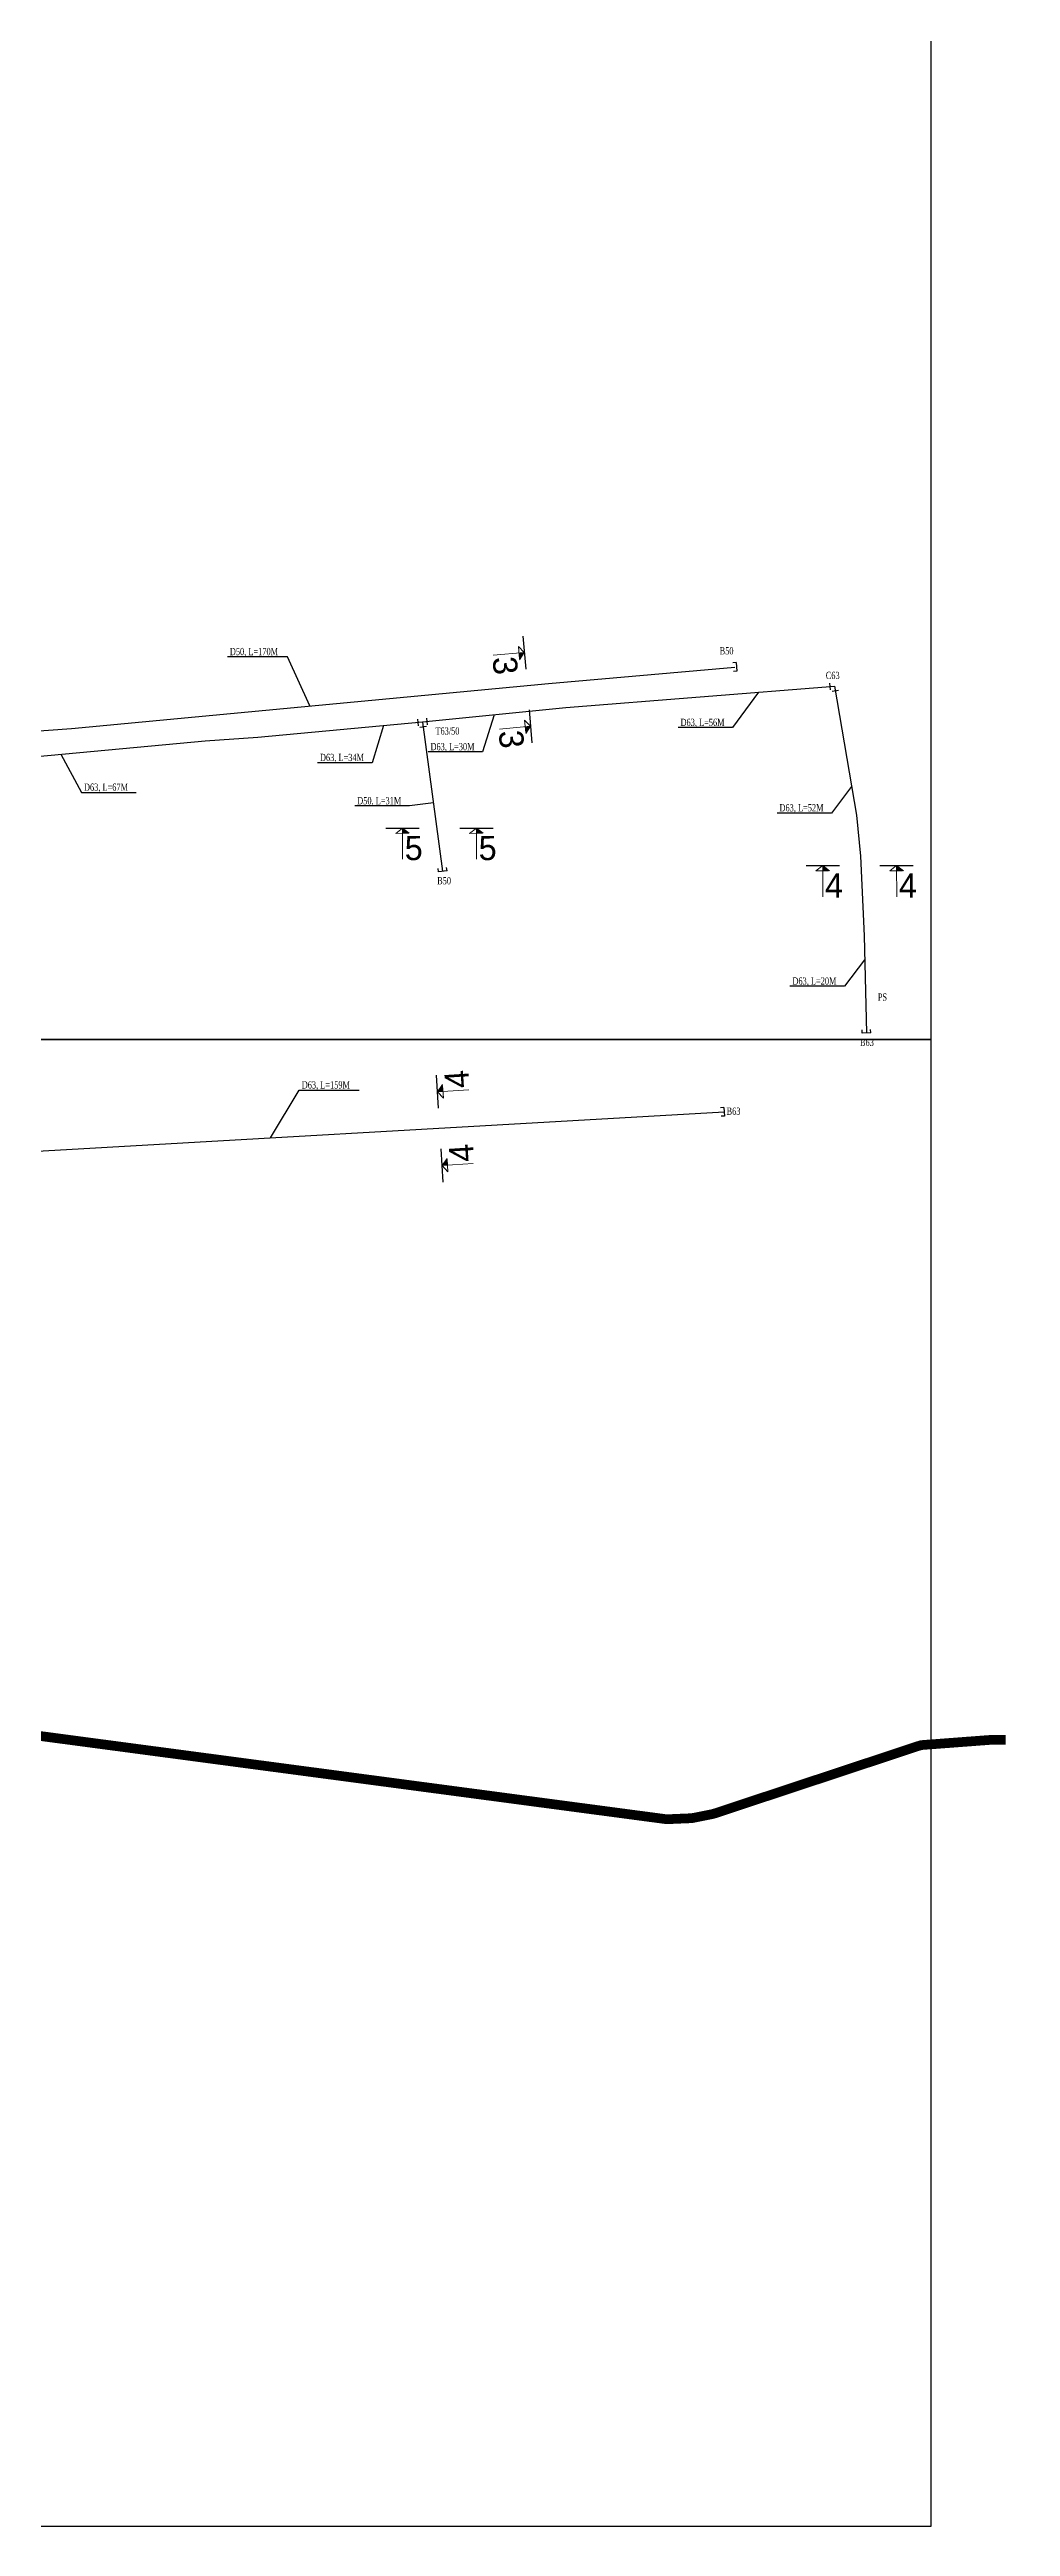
# Model space of a CAD drawing. Extents: x 549410 to 552487, y 2340860 to 2344743.
# Drawn here: x 552289 to 552487, y 2340860 to 2341371 of the extents above; entities that cross this region are included whole.
import ezdxf
from ezdxf.enums import TextEntityAlignment as Align

# ---------------------------------------------------------------- set-up
doc = ezdxf.new("R2010")
doc.units = 0
doc.header["$MEASUREMENT"] = 0
doc.linetypes.add('DASHED', pattern=[0.75, 0.5, -0.25])
for name, color, linetype in [('225', 5, 'DASHED'), ('50', 2, 'Continuous'), ('63', 1, 'Continuous'), ('Text D-L', 7, 'Continuous'), ('Text phu kien', 2, 'Continuous')]:
    doc.layers.add(name, color=color, linetype=linetype)
doc.layers.add('MC', color=7, linetype='Continuous', lineweight=13)
doc.styles.add('HH', font='VHHELS.TTF')
doc.styles.add('Text', font='vntimeh.shx', dxfattribs={"width": 0.75, "bigfont": 'vn.shx'})

# ---------------------------------------------------------------- blocks, each defined once
blk = doc.blocks.new('pt')
at = {"color": 3, "linetype": 'Continuous'}
blk.add_line((0.96, -0.69), (0.96, 0.69), dxfattribs=at)
blk = doc.blocks.new('bit')
at = {"color": 3, "linetype": 'Continuous'}
for points in [[(-0.3, -0.88), (-0.3, 0.88)], [(-0.3, 0.88), (0.39, 0.88)], [(-0.3, -0.88), (0.39, -0.88)]]:
    blk.add_lwpolyline(points, dxfattribs=at)
blk = doc.blocks.new('Mc3-3')
at = {"layer": 'MC'}
for points in [[(-6.69, -0.88), (-8.09, 0.22), (-8.09, -0.88)], [(8.55, -0.88), (7.15, 0.22), (7.15, -0.88)]]:
    blk.add_hatch(color=256, dxfattribs=at).paths.add_polyline_path(points)
at = {"layer": '63'}
for points in [[(-11.53, 0.22), (-4.66, 0.22)], [(3.72, 0.22), (10.59, 0.22)]]:
    blk.add_lwpolyline(points, dxfattribs=at)
at = {"layer": 'MC'}
for p, q in [((-8.09, 0.22), (-9.49, -0.89)), ((-8.09, 0.22), (-8.08, -6.22)), ((-8.09, 0.22), (-6.69, -0.88)), ((7.15, 0.22), (5.76, -0.89)), ((7.15, 0.22), (7.17, -6.22)), ((7.15, 0.22), (8.55, -0.88)), ((-9.49, -0.89), (-6.88, -0.88)), ((5.76, -0.89), (8.36, -0.88))]:
    blk.add_line(p, q, dxfattribs=at)
at = {"style": 'HH'}
for p in [(-7.62, -6.41), (7.62, -6.41)]:
    blk.add_text('3', height=5, rotation=0.112, dxfattribs=at).set_placement(p)
blk = doc.blocks.new('Mc4-4')
at = {"layer": 'MC'}
for points in [[(-6.73, -0.75), (-8.13, 0.34), (-8.12, -0.76)], [(8.52, -0.75), (7.12, 0.34), (7.12, -0.76)]]:
    blk.add_hatch(color=256, dxfattribs=at).paths.add_polyline_path(points)
at = {"layer": '63'}
for points in [[(-11.56, 0.34), (-4.69, 0.34)], [(3.68, 0.34), (10.55, 0.34)]]:
    blk.add_lwpolyline(points, dxfattribs=at)
at = {"layer": 'MC'}
for p, q in [((-8.13, 0.34), (-9.52, -0.76)), ((-8.13, 0.34), (-8.11, -6.1)), ((-8.13, 0.34), (-6.73, -0.75)), ((7.12, 0.34), (5.72, -0.76)), ((7.12, 0.34), (7.13, -6.1)), ((7.12, 0.34), (8.52, -0.75)), ((-9.52, -0.76), (-6.92, -0.75)), ((5.72, -0.76), (8.32, -0.75))]:
    blk.add_line(p, q, dxfattribs=at)
at = {"style": 'HH'}
for p in [(-7.66, -6.28), (7.58, -6.28)]:
    blk.add_text('4', height=5, rotation=0.112, dxfattribs=at).set_placement(p)
blk = doc.blocks.new('Mc5-5')
at = {"layer": 'MC'}
for points in [[(-6.77, -0.84), (-8.17, 0.25), (-8.17, -0.85)], [(8.47, -0.84), (7.07, 0.25), (7.07, -0.85)]]:
    blk.add_hatch(color=256, dxfattribs=at).paths.add_polyline_path(points)
at = {"layer": '63'}
for points in [[(-11.61, 0.25), (-4.74, 0.25)], [(3.64, 0.25), (10.51, 0.25)]]:
    blk.add_lwpolyline(points, dxfattribs=at)
at = {"layer": 'MC'}
for p, q in [((-8.17, 0.25), (-9.57, -0.85)), ((-8.17, 0.25), (-8.16, -6.19)), ((-8.17, 0.25), (-6.77, -0.84)), ((7.07, 0.25), (5.68, -0.85)), ((7.07, 0.25), (7.08, -6.19)), ((7.07, 0.25), (8.47, -0.84)), ((-9.57, -0.85), (-6.96, -0.84)), ((5.68, -0.85), (8.28, -0.84))]:
    blk.add_line(p, q, dxfattribs=at)
at = {"style": 'HH'}
for p in [(-7.71, -6.37), (7.54, -6.37)]:
    blk.add_text('5', height=5, rotation=0.112, dxfattribs=at).set_placement(p)

msp = doc.modelspace()

# ---------------------------------------------------------------- linework, layer by layer
at = {"layer": '225', "ltscale": 10, "const_width": 2}
msp.add_lwpolyline([(551858.23, 2341193.17), (552000.38, 2341127.9), (552059.14, 2341103.66), (552232.26, 2341032.05), (552243.18, 2341029.05), (552416.33, 2341006.04), (552421.51, 2341006.26), (552425.91, 2341007.13), (552468.8, 2341021.33), (552483.66, 2341022.45), (552486.26, 2341022.45)], dxfattribs=at)
at = {"layer": '50'}
for points in [[(552261.2, 2341228.66), (552293.55, 2341230.99), (552391.94, 2341240.3), (552430.43, 2341243.68)], [(552365.98, 2341232.33), (552370.12, 2341201.55)]]:
    msp.add_lwpolyline(points, dxfattribs=at)
at = {"layer": '63', "color": 6}
for points in [[(552365.94, 2341232.36), (552395.53, 2341235.34)], [(552395.53, 2341235.34), (552450.97, 2341239.74)], [(552450.97, 2341239.74), (552455.5, 2341213.14), (552456.3, 2341204.65), (552457.05, 2341188.21)], [(552332, 2341229.19), (552365.94, 2341232.36)], [(552268.34, 2341226.46), (552268.64, 2341223.58), (552321.17, 2341228.43), (552332, 2341229.19)], [(552457.05, 2341188.21), (552457.55, 2341168.22)], [(552269.65, 2341142.86), (552428.18, 2341151.96)]]:
    msp.add_lwpolyline(points, dxfattribs=at)
at = {"layer": 'DEFPOINTS'}
for points in [[(552470.81, 2341166.86), (551995.78, 2341166.86), (551995.78, 2341473.53), (552470.81, 2341473.53)], [(552470.81, 2340860.19), (551995.78, 2340860.19), (551995.78, 2341166.86), (552470.81, 2341166.86)]]:
    msp.add_lwpolyline(points, close=True, dxfattribs=at)
at = {"layer": 'Text D-L', "color": 9}
for points in [[(552342.74, 2341235.65), (552338.11, 2341245.79), (552325.73, 2341245.79)], [(552435.3, 2341238.49), (552429.95, 2341231.19), (552418.7, 2341231.19)], [(552357.93, 2341231.61), (552355.57, 2341223.95), (552344.32, 2341223.95)], [(552380.73, 2341233.85), (552378.37, 2341226.18), (552367.12, 2341226.18)], [(552291.4, 2341225.68), (552295.64, 2341217.82), (552306.89, 2341217.82)], [(552368.21, 2341215.7), (552363.26, 2341215.03), (552352.01, 2341215.03)], [(552454.5, 2341219.02), (552450.36, 2341213.57), (552439.11, 2341213.57)], [(552457.17, 2341183.3), (552453.03, 2341177.84), (552441.78, 2341177.84)], [(552334.63, 2341146.59), (552340.56, 2341156.42), (552352.94, 2341156.42)]]:
    msp.add_lwpolyline(points, dxfattribs=at)

# ---------------------------------------------------------------- block references
at = {"layer": '50'}
for name, p, rotation in [('bit', (552430.43, 2341243.68), 185.0089228018559), ('pt', (552450.97, 2341239.74), 184.5376254999339), ('pt', (552450.97, 2341239.74), 279.671452488244), ('pt', (552365.98, 2341232.33), 185.2894554043143), ('pt', (552365.98, 2341232.33), 277.6592665060619), ('pt', (552365.98, 2341232.33), 5.799835389368313), ('bit', (552370.12, 2341201.84), 97.65941853846668), ('bit', (552457.55, 2341168.52), 92.60984403769619), ('bit', (552427.89, 2341151.94), 183.2853979061751)]:
    msp.add_blockref(name, p, dxfattribs=dict(at, rotation=rotation))
at = {"layer": '63'}
for name, p, rotation in [('Mc3-3', (552387.43, 2341238.56), 274.8184017595599), ('Mc4-4', (552369.87, 2341149.01), 93.52859056808389)]:
    msp.add_blockref(name, p, dxfattribs=dict(at, rotation=rotation))
for name, p in [('Mc5-5', (552370.02, 2341210.22)), ('Mc4-4', (552456.66, 2341202.37))]:
    msp.add_blockref(name, p, dxfattribs=at)

# ---------------------------------------------------------------- texts
at = {"layer": 'Text D-L', "color": 4, "style": 'Text', "width": 0.75}
for s, p in [('D50, L=170m', (552326.23, 2341245.67)), ('D63, L=56m', (552419.2, 2341231.07)), ('D63, L=34m', (552344.82, 2341223.83)), ('D63, L=30m', (552367.62, 2341226.06)), ('D63, L=67m', (552296.14, 2341217.7)), ('D63, L=52m', (552439.61, 2341213.45)), ('D63, L=20m', (552442.28, 2341177.72))]:
    msp.add_text(s, height=1.5, dxfattribs=at).set_placement(p, align=Align.BOTTOM_LEFT)
at = {"layer": 'Text D-L', "color": 40, "true_color": 0xf8d731, "style": 'Text', "width": 0.75}
msp.add_text('D50, L=31m', height=1.5, dxfattribs=at).set_placement((552352.51, 2341214.91), align=Align.BOTTOM_LEFT)
at = {"layer": 'Text D-L', "color": 1, "style": 'Text', "width": 0.75}
msp.add_text('ps', height=1.5, dxfattribs=at).set_placement((552459.89, 2341174.41), align=Align.BOTTOM_LEFT)
at = {"layer": 'Text D-L', "color": 2, "style": 'Text', "width": 0.75}
msp.add_text('D63, L=159m', height=1.5, dxfattribs=at).set_placement((552341.06, 2341156.3), align=Align.BOTTOM_LEFT)
at = {"layer": 'Text phu kien', "color": 4, "style": 'Text', "width": 0.75}
for s, p in [('B50', (552428.7, 2341247.03)), ('C63', (552450.59, 2341241.95)), ('T63/50', (552371.12, 2341230.49)), ('B50', (552370.42, 2341199.61)), ('B63', (552457.65, 2341166.27)), ('B63', (552430.13, 2341152.07))]:
    msp.add_text(s, height=1.5, dxfattribs=at).set_placement(p, align=Align.MIDDLE_CENTER)

doc.saveas('drawing.dxf')
